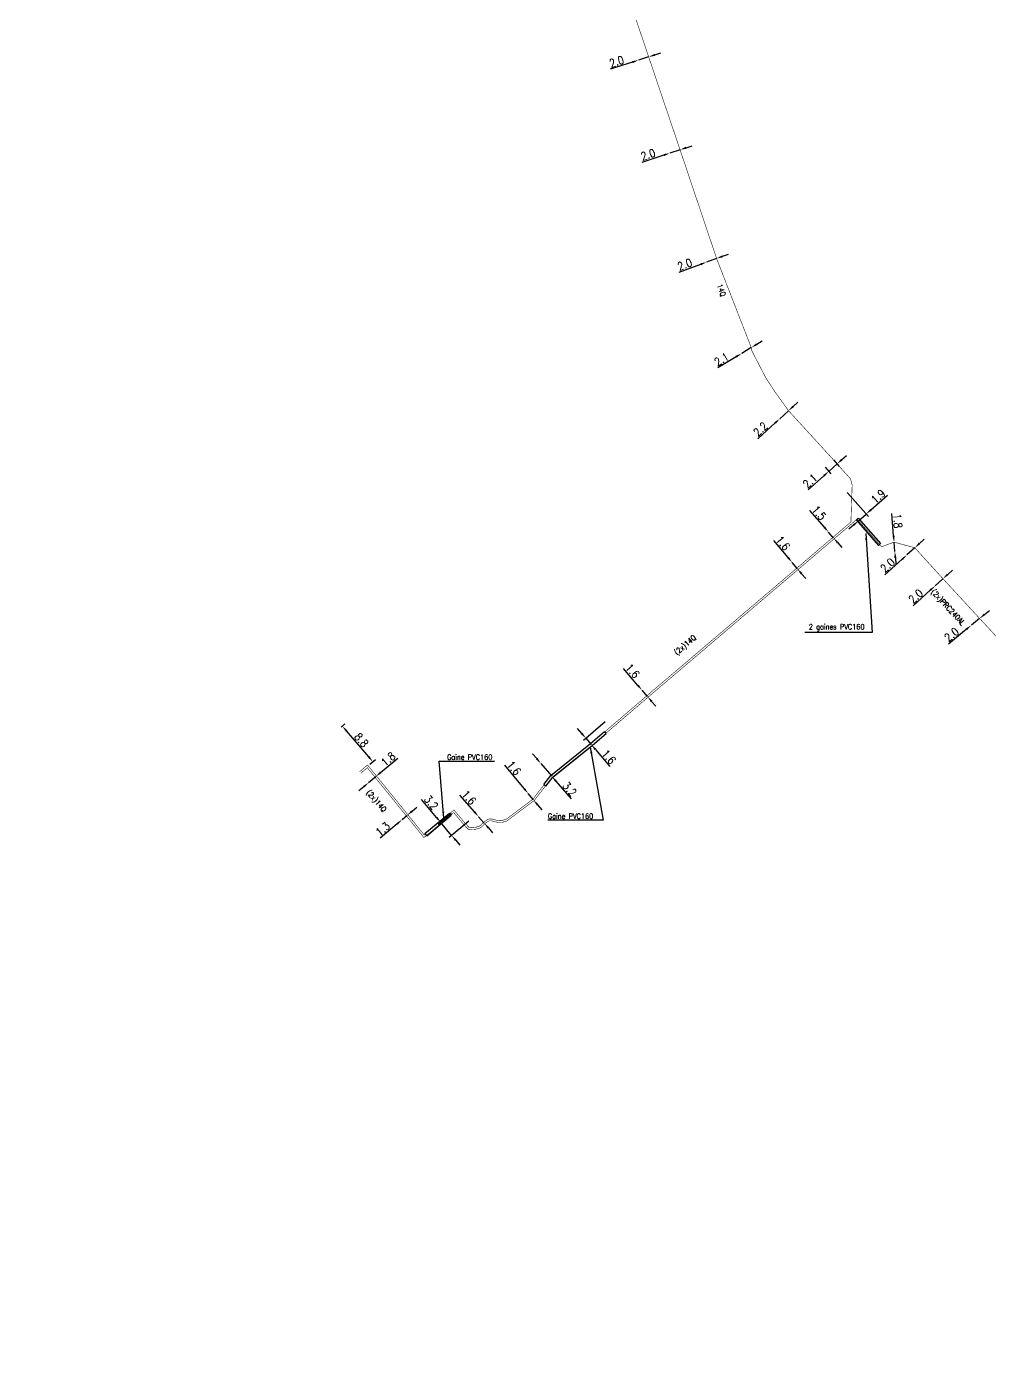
# Model space of a CAD drawing. Header units: millimetres. Extents: x 156000 to 156971, y 123070 to 123996.
# Drawn here: x 156173.5 to 156354.1, y 123502.9 to 123750.9 of the extents above; entities that cross this region are included whole.
import ezdxf

# ---------------------------------------------------------------- set-up
doc = ezdxf.new("R2010")
doc.units = ezdxf.units.MM
doc.header["$PDMODE"] = 34
doc.linetypes.add('S_ST', pattern=[14, 8, -1.5, 0, -1.5, 0, -1.5, 0, -1.5])
doc.layers.get('Defpoints').update_dxf_attribs({"linetype": 'CONTINUOUS'})
doc.layers.add('S_100', color=5, linetype='CONTINUOUS')
doc.layers.add('S_400', color=7, linetype='CONTINUOUS')
doc.styles.get("Standard").update_dxf_attribs({"font": 'romans.shx', "width": 0.85})
doc.dimstyles.get("Standard").update_dxf_attribs({"dimtxt": 1.5, "dimasz": 1.2, "dimexe": 0.625, "dimexo": 0.625, "dimgap": 0.25, "dimtad": 1, "dimdec": 1, "dimzin": 0, "dimdsep": 46, "dimtxsty": 'Standard', "dimcen": -0.5, "dimadec": 0, "dimazin": 0, "dimtfac": 1, "dimtdec": 1, "dimtmove": 0, "dimatfit": 3, "dimfxl": 0, "dimtolj": 1, "dimtzin": 0, "dimarcsym": 0})

# ---------------------------------------------------------------- blocks, each defined once
blk = doc.blocks.new('*D217')
at = {"layer": 'Defpoints', "color": 0, "linetype": 'Continuous', "transparency": 16777216}
for p in [(156290.19, 123745.21), (156288.29, 123744.6), (156288.29, 123744.6)]:
    blk.add_point(p, dxfattribs=at)
at = {"layer": 'S_100', "color": 0, "linetype": 'Continuous', "lineweight": -2, "transparency": 16777216}
for p, q in [((156290.19, 123745.21), (156288.29, 123744.6)), ((156291.33, 123745.58), (156292.47, 123745.95)), ((156287.14, 123744.23), (156282.98, 123742.89))]:
    blk.add_line(p, q, dxfattribs=at)
at = {"layer": 'S_100', "color": 0, "linetype": 'Continuous', "transparency": 16777216}
for points in [[(156291.27, 123745.77), (156291.39, 123745.39), (156290.19, 123745.21)], [(156287.08, 123744.42), (156287.2, 123744.04), (156288.29, 123744.6)]]:
    blk.add_solid(points, dxfattribs=at)
at = {"layer": 'S_100', "color": 0, "linetype": 'Continuous', "transparency": 16777216, "insert": (156284.19, 123744.33), "char_height": 1.5, "attachment_point": 5, "rotation": 17.8233}
blk.add_mtext('\\A1;2.0', dxfattribs=at)
blk = doc.blocks.new('*D218')
at = {"layer": 'Defpoints', "color": 0, "linetype": 'Continuous', "transparency": 16777216}
for p in [(156290.19, 123745.21), (156288.29, 123744.6), (156288.29, 123744.6)]:
    blk.add_point(p, dxfattribs=at)
at = {"layer": 'S_100', "color": 0, "linetype": 'Continuous', "lineweight": -2, "transparency": 16777216}
for p, q in [((156290.19, 123745.21), (156288.29, 123744.6)), ((156291.33, 123745.58), (156292.47, 123745.95)), ((156287.14, 123744.23), (156282.98, 123742.89))]:
    blk.add_line(p, q, dxfattribs=at)
at = {"layer": 'S_100', "color": 0, "linetype": 'Continuous', "transparency": 16777216}
for points in [[(156291.27, 123745.77), (156291.39, 123745.39), (156290.19, 123745.21)], [(156287.08, 123744.42), (156287.2, 123744.04), (156288.29, 123744.6)]]:
    blk.add_solid(points, dxfattribs=at)
at = {"layer": 'S_100', "color": 0, "linetype": 'Continuous', "transparency": 16777216, "insert": (156284.19, 123744.33), "char_height": 1.5, "attachment_point": 5, "rotation": 17.8233}
blk.add_mtext('\\A1;2.0', dxfattribs=at)
blk = doc.blocks.new('*D219')
at = {"layer": 'Defpoints', "color": 0, "linetype": 'Continuous', "transparency": 16777216}
for p in [(156296.08, 123727.8), (156294.18, 123727.18), (156294.18, 123727.18)]:
    blk.add_point(p, dxfattribs=at)
at = {"layer": 'S_100', "color": 0, "linetype": 'Continuous', "lineweight": -2, "transparency": 16777216}
for p, q in [((156296.08, 123727.8), (156294.18, 123727.18)), ((156297.22, 123728.17), (156298.36, 123728.54)), ((156293.04, 123726.8), (156288.88, 123725.44))]:
    blk.add_line(p, q, dxfattribs=at)
at = {"layer": 'S_100', "color": 0, "linetype": 'Continuous', "transparency": 16777216}
for points in [[(156297.16, 123728.36), (156297.28, 123727.98), (156296.08, 123727.8)], [(156292.98, 123726.99), (156293.1, 123726.61), (156294.18, 123727.18)]]:
    blk.add_solid(points, dxfattribs=at)
at = {"layer": 'S_100', "color": 0, "linetype": 'Continuous', "transparency": 16777216, "insert": (156290.08, 123726.89), "char_height": 1.5, "attachment_point": 5, "rotation": 18.134}
blk.add_mtext('\\A1;2.0', dxfattribs=at)
blk = doc.blocks.new('*D220')
at = {"layer": 'Defpoints', "color": 0, "linetype": 'Continuous', "transparency": 16777216}
for p in [(156301.05, 123706.73), (156301.05, 123706.73), (156302.93, 123707.42)]:
    blk.add_point(p, dxfattribs=at)
at = {"layer": 'S_100', "color": 0, "linetype": 'Continuous', "lineweight": -2, "transparency": 16777216}
for p, q in [((156304.06, 123707.83), (156305.19, 123708.24)), ((156299.93, 123706.32), (156295.82, 123704.82)), ((156302.93, 123707.42), (156301.05, 123706.73))]:
    blk.add_line(p, q, dxfattribs=at)
at = {"layer": 'S_100', "color": 0, "linetype": 'Continuous', "transparency": 16777216}
for points in [[(156303.99, 123708.02), (156304.13, 123707.64), (156302.93, 123707.42)], [(156299.86, 123706.51), (156300, 123706.13), (156301.05, 123706.73)]]:
    blk.add_solid(points, dxfattribs=at)
at = {"layer": 'S_100', "color": 0, "linetype": 'Continuous', "transparency": 16777216, "insert": (156296.97, 123706.3), "char_height": 1.5, "attachment_point": 5, "rotation": 20.0769}
blk.add_mtext('\\A1;2.0', dxfattribs=at)
blk = doc.blocks.new('*D221')
at = {"layer": 'Defpoints', "color": 0, "linetype": 'Continuous', "transparency": 16777216}
for p in [(156309.43, 123690.72), (156307.64, 123689.63), (156307.64, 123689.63)]:
    blk.add_point(p, dxfattribs=at)
at = {"layer": 'S_100', "color": 0, "linetype": 'Continuous', "lineweight": -2, "transparency": 16777216}
for p, q in [((156309.43, 123690.72), (156307.64, 123689.63)), ((156310.46, 123691.34), (156311.48, 123691.96)), ((156306.61, 123689), (156303.19, 123686.93))]:
    blk.add_line(p, q, dxfattribs=at)
at = {"layer": 'S_100', "color": 0, "linetype": 'Continuous', "transparency": 16777216}
for points in [[(156310.36, 123691.51), (156310.56, 123691.17), (156309.43, 123690.72)], [(156306.51, 123689.18), (156306.72, 123688.83), (156307.64, 123689.63)]]:
    blk.add_solid(points, dxfattribs=at)
at = {"layer": 'S_100', "color": 0, "linetype": 'Continuous', "transparency": 16777216, "insert": (156303.87, 123688.51), "char_height": 1.5, "attachment_point": 5, "rotation": 31.2409}
blk.add_mtext('\\A1;2.1', dxfattribs=at)
blk = doc.blocks.new('*D222')
at = {"layer": 'Defpoints', "color": 0, "linetype": 'Continuous', "transparency": 16777216}
for p in [(156316.41, 123678.88), (156314.79, 123677.39), (156314.79, 123677.39)]:
    blk.add_point(p, dxfattribs=at)
at = {"layer": 'S_100', "color": 0, "linetype": 'Continuous', "lineweight": -2, "transparency": 16777216}
for p, q in [((156316.41, 123678.88), (156314.79, 123677.39)), ((156315.99, 123679.34), (156315.99, 123679.34)), ((156317.3, 123679.69), (156318.18, 123680.5)), ((156313.9, 123676.58), (156310.68, 123673.64))]:
    blk.add_line(p, q, dxfattribs=at)
at = {"layer": 'S_100', "color": 0, "linetype": 'Continuous', "transparency": 16777216}
for points in [[(156317.16, 123679.84), (156317.43, 123679.54), (156316.41, 123678.88)], [(156313.77, 123676.73), (156314.04, 123676.44), (156314.79, 123677.39)]]:
    blk.add_solid(points, dxfattribs=at)
at = {"layer": 'S_100', "color": 0, "linetype": 'Continuous', "transparency": 16777216, "insert": (156311.17, 123675.44), "char_height": 1.5, "attachment_point": 5, "rotation": 42.4211}
blk.add_mtext('\\A1;2.2', dxfattribs=at)
blk = doc.blocks.new('*D223')
at = {"layer": 'Defpoints', "color": 0, "linetype": 'Continuous', "transparency": 16777216}
for p in [(156322.86, 123668.73), (156324.42, 123670.14), (156323.96, 123667.51)]:
    blk.add_point(p, dxfattribs=at)
at = {"layer": 'S_100', "color": 0, "linetype": 'Continuous', "lineweight": -2, "transparency": 16777216}
for p, q in [((156323.28, 123668.27), (156324.38, 123667.04)), ((156325.52, 123668.91), (156323.96, 123667.51)), ((156324.84, 123669.67), (156325.94, 123668.44)), ((156326.42, 123669.71), (156327.31, 123670.51)), ((156323.07, 123666.7), (156320.09, 123664.02))]:
    blk.add_line(p, q, dxfattribs=at)
at = {"layer": 'S_100', "color": 0, "linetype": 'Continuous', "transparency": 16777216}
for points in [[(156326.28, 123669.86), (156326.55, 123669.56), (156325.52, 123668.91)], [(156322.94, 123666.85), (156323.2, 123666.55), (156323.96, 123667.51)]]:
    blk.add_solid(points, dxfattribs=at)
at = {"layer": 'S_100', "color": 0, "linetype": 'Continuous', "transparency": 16777216, "insert": (156320.47, 123665.71), "char_height": 1.5, "attachment_point": 5, "rotation": 41.9661}
blk.add_mtext('\\A1;2.1', dxfattribs=at)
blk = doc.blocks.new('*D224')
at = {"layer": 'Defpoints', "color": 0, "linetype": 'Continuous', "transparency": 16777216}
for p in [(156327.01, 123664.03), (156330.98, 123659.52), (156329.56, 123658.26)]:
    blk.add_point(p, dxfattribs=at)
at = {"layer": 'S_100', "color": 0, "linetype": 'Continuous', "lineweight": -2, "transparency": 16777216}
for p, q in [((156327.42, 123663.56), (156331.4, 123659.05)), ((156331.88, 123660.31), (156334.98, 123663.04)), ((156329.56, 123658.26), (156330.98, 123659.52)), ((156328.66, 123657.47), (156327.76, 123656.67))]:
    blk.add_line(p, q, dxfattribs=at)
at = {"layer": 'S_100', "color": 0, "linetype": 'Continuous', "transparency": 16777216}
for points in [[(156331.75, 123660.46), (156332.02, 123660.16), (156330.98, 123659.52)], [(156328.53, 123657.62), (156328.79, 123657.32), (156329.56, 123658.26)]]:
    blk.add_solid(points, dxfattribs=at)
at = {"layer": 'S_100', "color": 0, "linetype": 'Continuous', "transparency": 16777216, "insert": (156333.22, 123662.82), "char_height": 1.5, "attachment_point": 5, "rotation": 41.3959}
blk.add_mtext('\\A1;1.9', dxfattribs=at)
blk = doc.blocks.new('*D225')
at = {"layer": 'Defpoints', "color": 0, "linetype": 'Continuous', "transparency": 16777216}
for p in [(156323.93, 123656.12), (156323.93, 123656.12), (156324.87, 123655.02)]:
    blk.add_point(p, dxfattribs=at)
at = {"layer": 'S_100', "color": 0, "linetype": 'Continuous', "lineweight": -2, "transparency": 16777216}
for p, q in [((156323.14, 123657.03), (156320.41, 123660.2)), ((156324.87, 123655.02), (156323.93, 123656.12)), ((156325.66, 123654.11), (156326.44, 123653.21))]:
    blk.add_line(p, q, dxfattribs=at)
at = {"layer": 'S_100', "color": 0, "linetype": 'Continuous', "transparency": 16777216}
for points in [[(156323.29, 123657.16), (156322.99, 123656.9), (156323.93, 123656.12)], [(156325.81, 123654.24), (156325.51, 123653.98), (156324.87, 123655.02)]]:
    blk.add_solid(points, dxfattribs=at)
at = {"layer": 'S_100', "color": 0, "linetype": 'Continuous', "transparency": 16777216, "insert": (156322.14, 123659.72), "char_height": 1.5, "attachment_point": 5, "rotation": 310.7736}
blk.add_mtext('\\A1;1.5', dxfattribs=at)
blk = doc.blocks.new('*D226')
at = {"layer": 'Defpoints', "color": 0, "linetype": 'Continuous', "transparency": 16777216}
for p in [(156317.11, 123650.43), (156317.11, 123650.43), (156318.1, 123649.24)]:
    blk.add_point(p, dxfattribs=at)
at = {"layer": 'S_100', "color": 0, "linetype": 'Continuous', "lineweight": -2, "transparency": 16777216}
for p, q in [((156316.33, 123651.35), (156313.64, 123654.56)), ((156318.1, 123649.24), (156317.11, 123650.43)), ((156318.87, 123648.32), (156319.64, 123647.4))]:
    blk.add_line(p, q, dxfattribs=at)
at = {"layer": 'S_100', "color": 0, "linetype": 'Continuous', "transparency": 16777216}
for points in [[(156316.49, 123651.48), (156316.18, 123651.22), (156317.11, 123650.43)], [(156319.03, 123648.45), (156318.72, 123648.19), (156318.1, 123649.24)]]:
    blk.add_solid(points, dxfattribs=at)
at = {"layer": 'S_100', "color": 0, "linetype": 'Continuous', "transparency": 16777216, "insert": (156315.37, 123654.05), "char_height": 1.5, "attachment_point": 5, "rotation": 309.9866}
blk.add_mtext('\\A1;1.6', dxfattribs=at)
blk = doc.blocks.new('*D227')
at = {"layer": 'Defpoints', "color": 0, "linetype": 'Continuous', "transparency": 16777216}
for p in [(156288.95, 123626.49), (156288.95, 123626.49), (156289.96, 123625.31)]:
    blk.add_point(p, dxfattribs=at)
at = {"layer": 'S_100', "color": 0, "linetype": 'Continuous', "lineweight": -2, "transparency": 16777216}
for p, q in [((156288.17, 123627.4), (156285.44, 123630.58)), ((156289.96, 123625.31), (156288.95, 123626.49)), ((156290.74, 123624.4), (156291.52, 123623.49))]:
    blk.add_line(p, q, dxfattribs=at)
at = {"layer": 'S_100', "color": 0, "linetype": 'Continuous', "transparency": 16777216}
for points in [[(156288.32, 123627.53), (156288.02, 123627.27), (156288.95, 123626.49)], [(156290.89, 123624.53), (156290.59, 123624.27), (156289.96, 123625.31)]]:
    blk.add_solid(points, dxfattribs=at)
at = {"layer": 'S_100', "color": 0, "linetype": 'Continuous', "transparency": 16777216, "insert": (156287.18, 123630.1), "char_height": 1.5, "attachment_point": 5, "rotation": 310.5711}
blk.add_mtext('\\A1;1.6', dxfattribs=at)
blk = doc.blocks.new('*D228')
at = {"layer": 'Defpoints', "color": 0, "linetype": 'Continuous', "transparency": 16777216}
for p in [(156282.49, 123620.96), (156278.42, 123617.47), (156279.43, 123616.29)]:
    blk.add_point(p, dxfattribs=at)
at = {"layer": 'S_100', "color": 0, "linetype": 'Continuous', "lineweight": -2, "transparency": 16777216}
for p, q in [((156277.64, 123618.38), (156276.86, 123619.29)), ((156282.02, 123620.55), (156277.94, 123617.06)), ((156278.42, 123617.47), (156279.43, 123616.29)), ((156280.21, 123615.38), (156282.93, 123612.2))]:
    blk.add_line(p, q, dxfattribs=at)
at = {"layer": 'S_100', "color": 0, "linetype": 'Continuous', "transparency": 16777216}
for points in [[(156277.79, 123618.51), (156277.49, 123618.25), (156278.42, 123617.47)], [(156280.36, 123615.51), (156280.06, 123615.25), (156279.43, 123616.29)]]:
    blk.add_solid(points, dxfattribs=at)
at = {"layer": 'S_100', "color": 0, "linetype": 'Continuous', "transparency": 16777216, "insert": (156282.72, 123613.99), "char_height": 1.5, "attachment_point": 5, "rotation": 310.5711}
blk.add_mtext('\\A1;1.6', dxfattribs=at)
blk = doc.blocks.new('*D229')
at = {"layer": 'Defpoints', "color": 0, "linetype": 'Continuous', "transparency": 16777216}
for p in [(156269.97, 123612.75), (156269.97, 123612.75), (156272.02, 123610.36)]:
    blk.add_point(p, dxfattribs=at)
at = {"layer": 'S_100', "color": 0, "linetype": 'Continuous', "lineweight": -2, "transparency": 16777216}
for p, q in [((156269.19, 123613.67), (156268.42, 123614.58)), ((156269.97, 123612.75), (156272.02, 123610.36)), ((156272.79, 123609.44), (156275.63, 123606.11))]:
    blk.add_line(p, q, dxfattribs=at)
at = {"layer": 'S_100', "color": 0, "linetype": 'Continuous', "transparency": 16777216}
for points in [[(156269.35, 123613.8), (156269.04, 123613.54), (156269.97, 123612.75)], [(156272.95, 123609.57), (156272.64, 123609.31), (156272.02, 123610.36)]]:
    blk.add_solid(points, dxfattribs=at)
at = {"layer": 'S_100', "color": 0, "linetype": 'Continuous', "transparency": 16777216, "insert": (156275.36, 123607.97), "char_height": 1.5, "attachment_point": 5, "rotation": 310.44}
blk.add_mtext('\\A1;3.2', dxfattribs=at)
blk = doc.blocks.new('*D230')
at = {"layer": 'Defpoints', "color": 0, "linetype": 'Continuous', "transparency": 16777216}
for p in [(156267.6, 123607.12), (156267.6, 123607.12), (156268.59, 123605.93)]:
    blk.add_point(p, dxfattribs=at)
at = {"layer": 'S_100', "color": 0, "linetype": 'Continuous', "lineweight": -2, "transparency": 16777216}
for p, q in [((156266.83, 123608.04), (156263.2, 123612.41)), ((156268.59, 123605.93), (156267.6, 123607.12)), ((156269.36, 123605), (156270.13, 123604.08))]:
    blk.add_line(p, q, dxfattribs=at)
at = {"layer": 'S_100', "color": 0, "linetype": 'Continuous', "transparency": 16777216}
for points in [[(156266.99, 123608.17), (156266.68, 123607.91), (156267.6, 123607.12)], [(156269.52, 123605.13), (156269.21, 123604.87), (156268.59, 123605.93)]]:
    blk.add_solid(points, dxfattribs=at)
at = {"layer": 'S_100', "color": 0, "linetype": 'Continuous', "transparency": 16777216, "insert": (156264.92, 123611.9), "char_height": 1.5, "attachment_point": 5, "rotation": 309.7735}
blk.add_mtext('\\A1;1.6', dxfattribs=at)
blk = doc.blocks.new('*D231')
at = {"layer": 'Defpoints', "color": 0, "linetype": 'Continuous', "transparency": 16777216}
for p in [(156258.3, 123602.78), (156258.3, 123602.78), (156259.35, 123601.58)]:
    blk.add_point(p, dxfattribs=at)
at = {"layer": 'S_100', "color": 0, "linetype": 'Continuous', "lineweight": -2, "transparency": 16777216}
for p, q in [((156257.51, 123603.68), (156254.75, 123606.84)), ((156257.83, 123602.37), (156257.83, 123602.37)), ((156259.35, 123601.58), (156258.3, 123602.78)), ((156258.88, 123601.16), (156258.88, 123601.16)), ((156260.14, 123600.67), (156260.93, 123599.77))]:
    blk.add_line(p, q, dxfattribs=at)
at = {"layer": 'S_100', "color": 0, "linetype": 'Continuous', "transparency": 16777216}
for points in [[(156257.66, 123603.82), (156257.36, 123603.55), (156258.3, 123602.78)], [(156260.29, 123600.8), (156259.99, 123600.54), (156259.35, 123601.58)]]:
    blk.add_solid(points, dxfattribs=at)
at = {"layer": 'S_100', "color": 0, "linetype": 'Continuous', "transparency": 16777216, "insert": (156256.49, 123606.37), "char_height": 1.5, "attachment_point": 5, "rotation": 311.1229}
blk.add_mtext('\\A1;1.6', dxfattribs=at)
blk = doc.blocks.new('*D232')
at = {"layer": 'Defpoints', "color": 0, "linetype": 'Continuous', "transparency": 16777216}
for p in [(156253.65, 123603.8), (156256.92, 123602.36), (156253.24, 123599.27)]:
    blk.add_point(p, dxfattribs=at)
at = {"layer": 'S_100', "color": 0, "linetype": 'Continuous', "lineweight": -2, "transparency": 16777216}
for p, q in [((156250.41, 123602.65), (156247.61, 123606)), ((156253.18, 123603.4), (156250.7, 123601.33)), ((156253.24, 123599.27), (156251.18, 123601.73)), ((156256.44, 123601.96), (156252.76, 123598.87)), ((156254.01, 123598.35), (156254.78, 123597.43))]:
    blk.add_line(p, q, dxfattribs=at)
at = {"layer": 'S_100', "color": 0, "linetype": 'Continuous', "transparency": 16777216}
for points in [[(156250.57, 123602.78), (156250.26, 123602.52), (156251.18, 123601.73)], [(156254.16, 123598.48), (156253.85, 123598.23), (156253.24, 123599.27)]]:
    blk.add_solid(points, dxfattribs=at)
at = {"layer": 'S_100', "color": 0, "linetype": 'Continuous', "transparency": 16777216, "insert": (156249.39, 123605.43), "char_height": 1.5, "attachment_point": 5, "rotation": 309.9025}
blk.add_mtext('\\A1;3.2', dxfattribs=at)
blk = doc.blocks.new('*D233')
at = {"layer": 'Defpoints', "color": 0, "linetype": 'Continuous', "transparency": 16777216}
for p in [(156243.94, 123602.22), (156243.94, 123602.22), (156244.89, 123603.03)]:
    blk.add_point(p, dxfattribs=at)
at = {"layer": 'S_100', "color": 0, "linetype": 'Continuous', "lineweight": -2, "transparency": 16777216}
for p, q in [((156245.81, 123603.8), (156246.72, 123604.58)), ((156243.02, 123601.44), (156239.83, 123598.73)), ((156244.89, 123603.03), (156243.94, 123602.22))]:
    blk.add_line(p, q, dxfattribs=at)
at = {"layer": 'S_100', "color": 0, "linetype": 'Continuous', "transparency": 16777216}
for points in [[(156245.68, 123603.95), (156245.94, 123603.65), (156244.89, 123603.03)], [(156242.9, 123601.59), (156243.15, 123601.29), (156243.94, 123602.22)]]:
    blk.add_solid(points, dxfattribs=at)
at = {"layer": 'S_100', "color": 0, "linetype": 'Continuous', "transparency": 16777216, "insert": (156240.32, 123600.46), "char_height": 1.5, "attachment_point": 5, "rotation": 40.3208}
blk.add_mtext('\\A1;1.3', dxfattribs=at)
blk = doc.blocks.new('*D234')
at = {"layer": 'Defpoints', "color": 0, "linetype": 'Continuous', "transparency": 16777216}
for p in [(156237.67, 123609.16), (156237.67, 123609.16), (156239.01, 123610.29)]:
    blk.add_point(p, dxfattribs=at)
at = {"layer": 'S_100', "color": 0, "linetype": 'Continuous', "lineweight": -2, "transparency": 16777216}
for p, q in [((156239.92, 123611.06), (156243.13, 123613.76)), ((156237.67, 123609.16), (156239.01, 123610.29)), ((156236.75, 123608.39), (156235.83, 123607.62))]:
    blk.add_line(p, q, dxfattribs=at)
at = {"layer": 'S_100', "color": 0, "linetype": 'Continuous', "transparency": 16777216}
for points in [[(156239.79, 123611.22), (156240.05, 123610.91), (156239.01, 123610.29)], [(156236.62, 123608.54), (156236.88, 123608.24), (156237.67, 123609.16)]]:
    blk.add_solid(points, dxfattribs=at)
at = {"layer": 'S_100', "color": 0, "linetype": 'Continuous', "transparency": 16777216, "insert": (156241.34, 123613.57), "char_height": 1.5, "attachment_point": 5, "rotation": 40.1222}
blk.add_mtext('\\A1;1.8', dxfattribs=at)
blk = doc.blocks.new('*D235')
at = {"layer": 'Defpoints', "color": 0, "linetype": 'Continuous', "transparency": 16777216}
for p in [(156232.02, 123619.15), (156232.74, 123619.77), (156237.44, 123612.22)]:
    blk.add_point(p, dxfattribs=at)
at = {"layer": 'S_100', "color": 0, "linetype": 'Continuous', "lineweight": -2, "transparency": 16777216}
for p, q in [((156232.49, 123619.56), (156233.22, 123620.18)), ((156237.68, 123614), (156233.52, 123618.86)), ((156237.92, 123612.62), (156238.94, 123613.5))]:
    blk.add_line(p, q, dxfattribs=at)
at = {"layer": 'S_100', "color": 0, "linetype": 'Continuous', "transparency": 16777216}
for points in [[(156233.67, 123618.99), (156233.37, 123618.73), (156232.74, 123619.77)], [(156237.84, 123614.13), (156237.53, 123613.87), (156238.46, 123613.09)]]:
    blk.add_solid(points, dxfattribs=at)
at = {"layer": 'S_100', "color": 0, "linetype": 'Continuous', "transparency": 16777216, "insert": (156236.32, 123617.13), "char_height": 1.5, "attachment_point": 5, "rotation": 310.5616}
blk.add_mtext('\\A1;8.8', dxfattribs=at)
blk = doc.blocks.new('*D236')
at = {"layer": 'Defpoints', "color": 0, "linetype": 'Continuous', "transparency": 16777216}
for p in [(156336.22, 123654.24), (156336.36, 123652.49), (156336.36, 123652.49)]:
    blk.add_point(p, dxfattribs=at)
at = {"layer": 'S_100', "color": 0, "linetype": 'Continuous', "lineweight": -2, "transparency": 16777216}
for p, q in [((156336.12, 123655.43), (156335.78, 123659.61)), ((156336.36, 123652.49), (156336.22, 123654.24)), ((156336.46, 123651.3), (156336.56, 123650.1))]:
    blk.add_line(p, q, dxfattribs=at)
at = {"layer": 'S_100', "color": 0, "linetype": 'Continuous', "transparency": 16777216}
for points in [[(156336.32, 123655.45), (156335.92, 123655.42), (156336.22, 123654.24)], [(156336.66, 123651.31), (156336.26, 123651.28), (156336.36, 123652.49)]]:
    blk.add_solid(points, dxfattribs=at)
at = {"layer": 'S_100', "color": 0, "linetype": 'Continuous', "transparency": 16777216, "insert": (156336.89, 123658.2), "char_height": 1.5, "attachment_point": 5, "rotation": 274.7111}
blk.add_mtext('\\A1;1.8', dxfattribs=at)
blk = doc.blocks.new('*D237')
at = {"layer": 'Defpoints', "color": 0, "linetype": 'Continuous', "transparency": 16777216}
for p in [(156338.62, 123651.85), (156338.62, 123651.85), (156340.1, 123653.19)]:
    blk.add_point(p, dxfattribs=at)
at = {"layer": 'S_100', "color": 0, "linetype": 'Continuous', "lineweight": -2, "transparency": 16777216}
for p, q in [((156339.68, 123653.66), (156339.68, 123653.66)), ((156340.99, 123654), (156341.88, 123654.81)), ((156337.73, 123651.04), (156334.5, 123648.1)), ((156338.2, 123652.31), (156338.2, 123652.31)), ((156340.1, 123653.19), (156338.62, 123651.85))]:
    blk.add_line(p, q, dxfattribs=at)
at = {"layer": 'S_100', "color": 0, "linetype": 'Continuous', "transparency": 16777216}
for points in [[(156340.85, 123654.15), (156341.12, 123653.85), (156340.1, 123653.19)], [(156337.6, 123651.19), (156337.87, 123650.89), (156338.62, 123651.85)]]:
    blk.add_solid(points, dxfattribs=at)
at = {"layer": 'S_100', "color": 0, "linetype": 'Continuous', "transparency": 16777216, "insert": (156335, 123649.91), "char_height": 1.5, "attachment_point": 5, "rotation": 42.2765}
blk.add_mtext('\\A1;2.0', dxfattribs=at)
blk = doc.blocks.new('*D238')
at = {"layer": 'Defpoints', "color": 0, "linetype": 'Continuous', "transparency": 16777216}
for p in [(156343.9, 123646.04), (156343.9, 123646.04), (156345.38, 123647.39)]:
    blk.add_point(p, dxfattribs=at)
at = {"layer": 'S_100', "color": 0, "linetype": 'Continuous', "lineweight": -2, "transparency": 16777216}
for p, q in [((156346.27, 123648.2), (156347.16, 123649)), ((156345.38, 123647.39), (156343.9, 123646.04)), ((156343.01, 123645.24), (156339.77, 123642.3))]:
    blk.add_line(p, q, dxfattribs=at)
at = {"layer": 'S_100', "color": 0, "linetype": 'Continuous', "transparency": 16777216}
for points in [[(156342.88, 123645.39), (156343.15, 123645.09), (156343.9, 123646.04)], [(156346.13, 123648.34), (156346.4, 123648.05), (156345.38, 123647.39)]]:
    blk.add_solid(points, dxfattribs=at)
at = {"layer": 'S_100', "color": 0, "linetype": 'Continuous', "transparency": 16777216, "insert": (156340.28, 123644.11), "char_height": 1.5, "attachment_point": 5, "rotation": 42.2387}
blk.add_mtext('\\A1;2.0', dxfattribs=at)
blk = doc.blocks.new('*D239')
at = {"layer": 'Defpoints', "color": 0, "linetype": 'Continuous', "transparency": 16777216}
for p in [(156350.71, 123638.67), (156350.71, 123638.67), (156352.26, 123639.94)]:
    blk.add_point(p, dxfattribs=at)
at = {"layer": 'S_100', "color": 0, "linetype": 'Continuous', "lineweight": -2, "transparency": 16777216}
for p, q in [((156353.19, 123640.7), (156354.12, 123641.46)), ((156352.26, 123639.94), (156350.71, 123638.67)), ((156349.78, 123637.91), (156346.4, 123635.14))]:
    blk.add_line(p, q, dxfattribs=at)
at = {"layer": 'S_100', "color": 0, "linetype": 'Continuous', "transparency": 16777216}
for points in [[(156349.66, 123638.07), (156349.91, 123637.76), (156350.71, 123638.67)], [(156353.06, 123640.86), (156353.32, 123640.55), (156352.26, 123639.94)]]:
    blk.add_solid(points, dxfattribs=at)
at = {"layer": 'S_100', "color": 0, "linetype": 'Continuous', "transparency": 16777216, "insert": (156347, 123636.92), "char_height": 1.5, "attachment_point": 5, "rotation": 39.3271}
blk.add_mtext('\\A1;2.0', dxfattribs=at)

msp = doc.modelspace()

# ---------------------------------------------------------------- linework, layer by layer
at = {"layer": 'S_100', "linetype": 'S_ST', "ltscale": 0.5, "const_width": 0.1, "flags": 128}
for points in [[(156342.97, 123982.91), (156344.13, 123980.44), (156338.09, 123977.6), (156317.86, 123968.09), (156301.31, 123959.9), (156282.35, 123950.66), (156272.75, 123945.74), (156260.74, 123939.96), (156247.75, 123933.24), (156237.47, 123928.06), (156227.54, 123923.07), (156222.88, 123919.97), (156215.29, 123914.44), (156211.36, 123911.77), (156205.81, 123907.96), (156202.77, 123905.44), (156196.52, 123899.37), (156187.15, 123889.39), (156183.28, 123885.23), (156178.46, 123881.51), (156176.25, 123880.8), (156173.56, 123872.69), (156179.54, 123871.24), (156193.93, 123868.49), (156203.53, 123866.29), (156207.65, 123864.25), (156210.81, 123862.46), (156220.39, 123854.3), (156232.8, 123842.46), (156240.06, 123834.32), (156240.49, 123832.8), (156240.28, 123830.92), (156245.07, 123825.88), (156246.27, 123824.4), (156246.99, 123824.38), (156247.63, 123824.37), (156248.39, 123824.19), (156249.38, 123823.57), (156259.91, 123810.89), (156263.56, 123805.7), (156266.86, 123801.01), (156272.7, 123791.7), (156281.72, 123768.7), (156285.58, 123758.88), (156290.19, 123745.21), (156296.08, 123727.8), (156302.93, 123707.42), (156309.43, 123690.72), (156309.47, 123690.26), (156312.11, 123685.13), (156313.97, 123682.29), (156316.42, 123678.89), (156324.42, 123670.14), (156328.05, 123666.1), (156328.36, 123664.95), (156328.12, 123658.03), (156324.76, 123655.16), (156317.99, 123649.37), (156289.84, 123625.44), (156279.32, 123616.43), (156271.89, 123610.48), (156268.47, 123606.05), (156263.42, 123602.28), (156262.61, 123602.05), (156262.18, 123602.03), (156261.51, 123602.15), (156261.17, 123602.26), (156260.78, 123602.34), (156260.36, 123602.37), (156259.97, 123602.27), (156259.24, 123601.71), (156258.45, 123601), (156257.57, 123600.75), (156256.97, 123600.71), (156256.51, 123600.76), (156255.84, 123601.46), (156253.68, 123604.04), (156248.08, 123599.37), (156245.03, 123603.14), (156239.14, 123610.4), (156237.47, 123612.47), (156235.96, 123611.18)], [(156236.19, 123610.91), (156237.42, 123611.97), (156238.87, 123610.18), (156244.76, 123602.92), (156248.04, 123598.87), (156253.63, 123603.55), (156255.58, 123601.22), (156256.35, 123600.42), (156256.97, 123600.36), (156257.63, 123600.4), (156258.63, 123600.68), (156259.46, 123601.44), (156260.13, 123601.94), (156260.39, 123602.01), (156260.74, 123601.99), (156261.09, 123601.92), (156261.43, 123601.81), (156262.15, 123601.67), (156262.67, 123601.7), (156263.58, 123601.96), (156268.72, 123605.8), (156272.14, 123610.23), (156279.54, 123616.16), (156290.07, 123625.18), (156318.21, 123649.11), (156324.99, 123654.89), (156329.29, 123658.56), (156333.86, 123653.38), (156336.22, 123654.24), (156340.1, 123653.19), (156345.38, 123647.39), (156352.26, 123639.94), (156352.26, 123639.94), (156369.17, 123621.71), (156379.93, 123610.26), (156387.58, 123603.08), (156394.05, 123597.07), (156395.36, 123595.72), (156395.62, 123594.96), (156395.47, 123594.25), (156395.17, 123593.63), (156397.24, 123591.89), (156399.83, 123589.49), (156403.65, 123585.09), (156416.08, 123571.49), (156429.12, 123557.02), (156437.86, 123547.28), (156441.61, 123543.52), (156445.57, 123539.42), (156451.06, 123533.5), (156452.71, 123531.09), (156456.71, 123526.27), (156462.36, 123520.49), (156469.85, 123512.62), (156477.78, 123504.11), (156478.71, 123502.96), (156486.5, 123509.37)]]:
    msp.add_lwpolyline(points, dxfattribs=at)
at = {"layer": 'S_400', "color": 7, "linetype": 'CONTINUOUS', "ltscale": 0.5}
for p, q in [((156329.1, 123658.4), (156329.29, 123658.56)), ((156329.1, 123658.4), (156333.31, 123653.63)), ((156329.48, 123658.73), (156329.29, 123658.56)), ((156329.48, 123658.73), (156333.68, 123653.96)), ((156333.31, 123653.63), (156333.49, 123653.8)), ((156333.68, 123653.96), (156333.49, 123653.8)), ((156279.27, 123616.49), (156281.9, 123618.74)), ((156281.9, 123618.74), (156282.06, 123618.55)), ((156271.84, 123610.53), (156279.27, 123616.49)), ((156279.59, 123616.1), (156282.22, 123618.36)), ((156282.22, 123618.36), (156282.06, 123618.55)), ((156272.19, 123610.18), (156279.59, 123616.1)), ((156270.51, 123608.83), (156271.84, 123610.53)), ((156270.51, 123608.83), (156270.71, 123608.68)), ((156270.9, 123608.52), (156272.19, 123610.18)), ((156270.9, 123608.52), (156270.71, 123608.68)), ((156248.24, 123599.6), (156252.86, 123603.46)), ((156248.57, 123599.21), (156253.18, 123603.08)), ((156252.86, 123603.46), (156253.02, 123603.27)), ((156253.18, 123603.08), (156253.02, 123603.27)), ((156248.24, 123599.6), (156248.4, 123599.41)), ((156248.57, 123599.21), (156248.4, 123599.41))]:
    msp.add_line(p, q, dxfattribs=at)

# ---------------------------------------------------------------- texts
at = {"layer": 'S_100', "linetype": 'Continuous', "width": 0.85}
for s, rotation, p in [('14Q', 288.6185, (156302.98, 123702.44)), ('(2x)PRC240AL', 312.7521, (156343.09, 123644.85)), ('(2x)14Q', 40.5287, (156295.49, 123633.01)), ('(2x)14Q', 310.5616, (156237.18, 123607.28))]:
    msp.add_text(s, height=1, rotation=rotation, dxfattribs=at).set_placement(p)
at = {"layer": 'S_400', "linetype": 'Continuous', "char_height": 1}
for s, insert, attachment_point in [('\\A1;2 gaines PVC160', (156330.67, 123637.55), 9), ('\\A1;Gaine PVC160', (156252.38, 123613.45), 7), ('\\A1;Gaine PVC160', (156271.29, 123602.38), 7)]:
    msp.add_mtext(s, dxfattribs=dict(at, insert=insert, attachment_point=attachment_point))

# ---------------------------------------------------------------- dimensions: what is measured, and where the dimension line sits
at = {"layer": 'S_100', "linetype": 'Continuous'}
for base, p1, p2, angle, override, picture, middle in [((156288.29, 123744.6), (156290.19, 123745.21), (156288.29, 123744.6), 17.8233, {"dimatfit": 0}, '*D217', (156284.49, 123743.38)), ((156288.29, 123744.6), (156290.19, 123745.21), (156288.29, 123744.6), 17.8233, {"dimatfit": 0}, '*D218', (156284.49, 123743.38)), ((156294.18, 123727.18), (156296.08, 123727.8), (156294.18, 123727.18), 18.134, {"dimscale": 1, "dimlfac": 1, "dimlunit": 2, "dimatfit": 0}, '*D219', (156290.39, 123725.93)), ((156301.05, 123706.73), (156302.93, 123707.42), (156301.05, 123706.73), 20.0769, {"dimscale": 1, "dimlfac": 1, "dimlunit": 2, "dimatfit": 0}, '*D220', (156297.31, 123705.36)), ((156307.64, 123689.63), (156309.43, 123690.72), (156307.64, 123689.63), 31.2409, {"dimscale": 1, "dimlfac": 1, "dimlunit": 2, "dimatfit": 0}, '*D221', (156304.39, 123687.65)), ((156314.79, 123677.39), (156316.41, 123678.88), (156314.79, 123677.39), 42.4211, {"dimscale": 1, "dimlfac": 1, "dimlunit": 2, "dimatfit": 0}, '*D222', (156311.85, 123674.71)), ((156323.96, 123667.51), (156324.42, 123670.14), (156322.86, 123668.73), 41.9661, {"dimatfit": 0}, '*D223', (156321.13, 123664.96)), ((156330.98, 123659.52), (156329.56, 123658.26), (156327.01, 123664.03), 221.3959, {"dimatfit": 0}, '*D224', (156333.88, 123662.07)), ((156323.9262, 123656.1209), (156324.8732, 123655.0228), (156323.9262, 123656.1209), 310.7736, {"dimscale": 1, "dimlfac": 1, "dimlunit": 2, "dimatfit": 0}, '*D225', (156321.3827, 123659.0703)), ((156336.36, 123652.49), (156336.22, 123654.24), (156336.36, 123652.49), 94.7111, {"dimatfit": 0}, '*D236', (156335.9, 123658.12)), ((156317.1054, 123650.42721), (156318.10145, 123649.23961), (156317.1054, 123650.42721), 309.98663, {"dimatfit": 0}, '*D226', (156314.60267, 123653.41126)), ((156338.62, 123651.85), (156340.1, 123653.19), (156338.62, 123651.85), 42.2765, {"dimscale": 1, "dimlfac": 1, "dimlunit": 2, "dimatfit": 0}, '*D237', (156335.67, 123649.17)), ((156343.9, 123646.04), (156345.38, 123647.39), (156343.9, 123646.04), 42.2387, {"dimscale": 1, "dimlfac": 1, "dimlunit": 2, "dimatfit": 0}, '*D238', (156340.95, 123643.37)), ((156350.71, 123638.67), (156352.26, 123639.94), (156350.71, 123638.67), 39.3271, {"dimscale": 1, "dimlfac": 1, "dimlunit": 2, "dimatfit": 0}, '*D239', (156347.63, 123636.15)), ((156288.95, 123626.49), (156289.96, 123625.31), (156288.95, 123626.49), 310.5711, {"dimscale": 1, "dimlfac": 1, "dimlunit": 2, "dimatfit": 0}, '*D227', (156286.42, 123629.44)), ((156232.74, 123619.77), (156237.44, 123612.22), (156232.02, 123619.15), 310.5616, {"dimatfit": 0}, '*D235', (156235.56, 123616.48)), ((156278.4195, 123617.4706), (156279.4276, 123616.2932), (156282.49, 123620.9558), 310.5711, {"dimatfit": 0}, '*D228', (156281.9607, 123613.3348)), ((156237.67, 123609.16), (156239.01, 123610.29), (156237.67, 123609.16), 40.1222, {"dimatfit": 0}, '*D234', (156241.98, 123612.8)), ((156269.9724, 123612.7526), (156272.0156, 123610.3552), (156269.9724, 123612.7526), 310.44, {"dimatfit": 0}, '*D229', (156274.601, 123607.3218)), ((156267.6, 123607.12), (156268.59, 123605.93), (156267.6, 123607.12), 309.7735, {"dimatfit": 0}, '*D230', (156264.15, 123611.26)), ((156253.24, 123599.27), (156253.65, 123603.8), (156256.92, 123602.36), 129.9025, {"dimatfit": 0}, '*D232', (156248.63, 123604.79)), ((156258.3, 123602.78), (156259.35, 123601.58), (156258.3, 123602.78), 311.1229, {"dimscale": 1, "dimlfac": 1, "dimlunit": 2, "dimatfit": 0}, '*D231', (156255.74, 123605.71)), ((156243.94, 123602.22), (156244.89, 123603.03), (156243.94, 123602.22), 40.3208, {"dimscale": 1, "dimlfac": 1, "dimlunit": 2, "dimatfit": 0}, '*D233', (156240.97, 123599.7))]:
    dim = msp.add_linear_dim(base=base, p1=p1, p2=p2, angle=angle, dimstyle='Standard', override=override, dxfattribs=at)
    dim.commit()
    dim.dimension.update_dxf_attribs({"geometry": picture, "text_midpoint": middle, "dimtype": 160})

# ---------------------------------------------------------------- leaders
at = {"layer": 'S_400', "linetype": 'Continuous', "annotation_type": 0, "has_hookline": 1}
for points, hookline_direction, text_width in [([(156330.93, 123655.84), (156332.12, 123637.3), (156330.92, 123637.3)], 1, 11.17), ([(156279.25, 123615.83), (156281.64, 123602.13), (156280.44, 123602.13)], 1, 8.9), ([(156251.75, 123602.53), (156250.93, 123613.2), (156252.13, 123613.2)], 0, 8.9)]:
    msp.add_leader(points, dimstyle='Standard', dxfattribs=dict(at, hookline_direction=hookline_direction, text_width=text_width))

doc.saveas('drawing.dxf')
